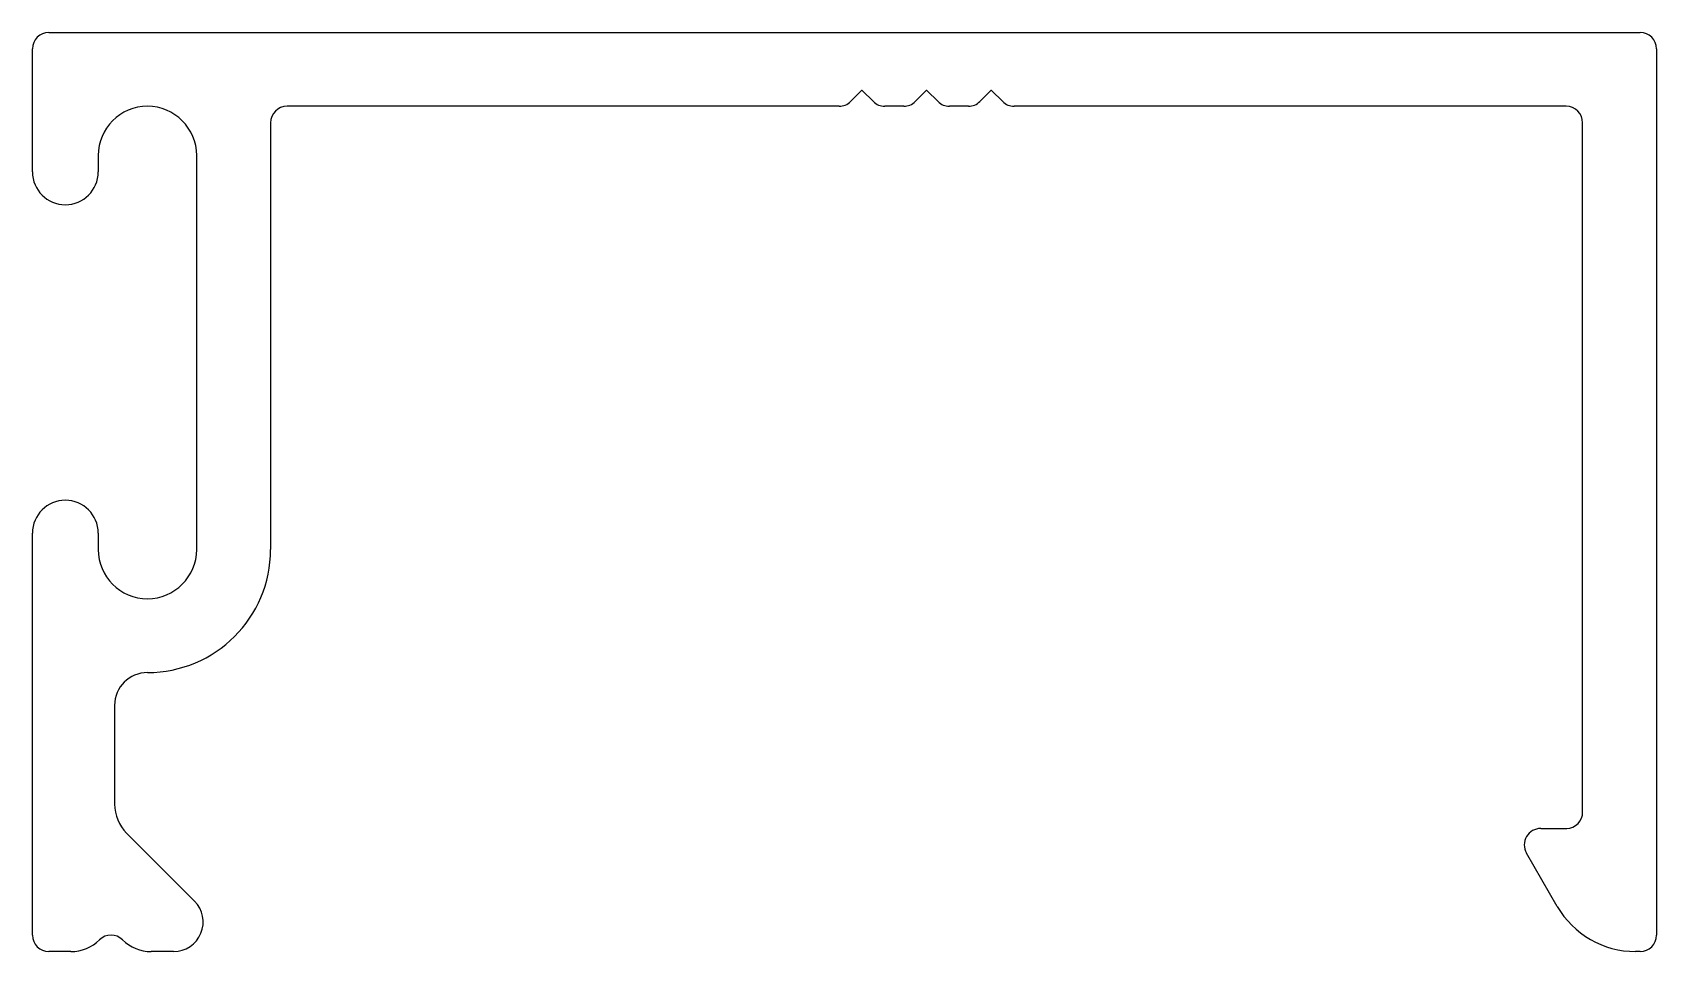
# Model space of a CAD drawing. Extents: x -11.3 to 13.8, y 5 to 19.2.
import ezdxf

# ---------------------------------------------------------------- set-up
doc = ezdxf.new("R2010")
doc.units = 0
doc.layers.get('0').update_dxf_attribs({"linetype": 'CONTINUOUS'})

msp = doc.modelspace()

# ---------------------------------------------------------------- linework, layer by layer
for p, q in [((-11.056, 19.226), (13.557, 19.226)), ((-11.31, 17.067), (-11.31, 18.972)), ((13.811, 18.972), (13.811, 5.256)), ((1.515, 18.327), (1.344, 18.156)), ((1.697, 18.156), (1.526, 18.327)), ((2.515, 18.327), (2.343, 18.156)), ((2.697, 18.156), (2.526, 18.327)), ((3.514, 18.327), (3.343, 18.156)), ((3.697, 18.156), (3.526, 18.327)), ((1.167, 18.083), (-7.373, 18.083)), ((2.167, 18.083), (1.874, 18.083)), ((3.167, 18.083), (2.874, 18.083)), ((12.414, 18.083), (3.874, 18.083)), ((-7.627, 17.829), (-7.627, 11.225)), ((12.668, 7.161), (12.668, 17.829)), ((-10.294, 17.321), (-10.294, 17.067)), ((-8.77, 11.225), (-8.77, 17.321)), ((-11.31, 5.256), (-11.31, 11.479)), ((-10.294, 11.479), (-10.294, 11.225)), ((-10.04, 8.812), (-10.04, 7.282)), ((-9.854, 6.833), (-8.804, 5.782)), ((12.019, 6.907), (12.421, 6.907)), ((12.276, 5.7), (11.799, 6.526)), ((-10.717, 5.002), (-11.056, 5.002)), ((-9.127, 5.002), (-9.473, 5.002)), ((13.557, 5.002), (13.486, 5.002))]:
    msp.add_line(p, q)
for centre, radius, start, end in [((-11.056, 18.972), 0.254, 90, 180), ((13.557, 18.972), 0.254, 0, 90), ((1.167, 18.333), 0.25, 270, 315), ((1.52, 18.322), 0.008, 45, 135), ((1.874, 18.333), 0.25, 225, 270), ((2.167, 18.333), 0.25, 270, 315), ((2.52, 18.322), 0.008, 45, 135), ((2.874, 18.333), 0.25, 225, 270), ((3.167, 18.333), 0.25, 270, 315), ((3.52, 18.322), 0.008, 45, 135), ((3.874, 18.333), 0.25, 225, 270), ((-9.532, 17.321), 0.762, 90, 180), ((-9.532, 17.321), 0.762, 360, 90), ((-7.373, 17.829), 0.254, 90, 180), ((12.414, 17.829), 0.254, 0, 90), ((-10.802, 17.067), 0.508, 180, 270), ((-10.802, 17.067), 0.508, 270, 360), ((-10.802, 11.479), 0.508, 90, 180), ((-10.802, 11.479), 0.508, 360, 90), ((-9.532, 11.225), 0.762, 180, 270), ((-9.532, 11.225), 1.905, 270, 360), ((-9.532, 11.225), 0.762, 270, 360), ((-9.532, 8.812), 0.508, 90, 180), ((-9.405, 7.282), 0.635, 180, 225), ((12.414, 7.161), 0.254, 271.6988, 0), ((12.019, 6.653), 0.254, 90, 210), ((-9.127, 5.459), 0.457, 270, 45), ((13.486, 6.399), 1.397, 210, 270), ((-11.056, 5.256), 0.254, 180, 270), ((-10.717, 5.637), 0.635, 270, 314.4153), ((-10.095, 5.002), 0.254, 45.5847, 134.4153), ((-9.473, 5.637), 0.635, 225.5847, 270), ((13.557, 5.256), 0.254, 270, 360)]:
    msp.add_arc(centre, radius, start, end)

doc.saveas('drawing.dxf')
